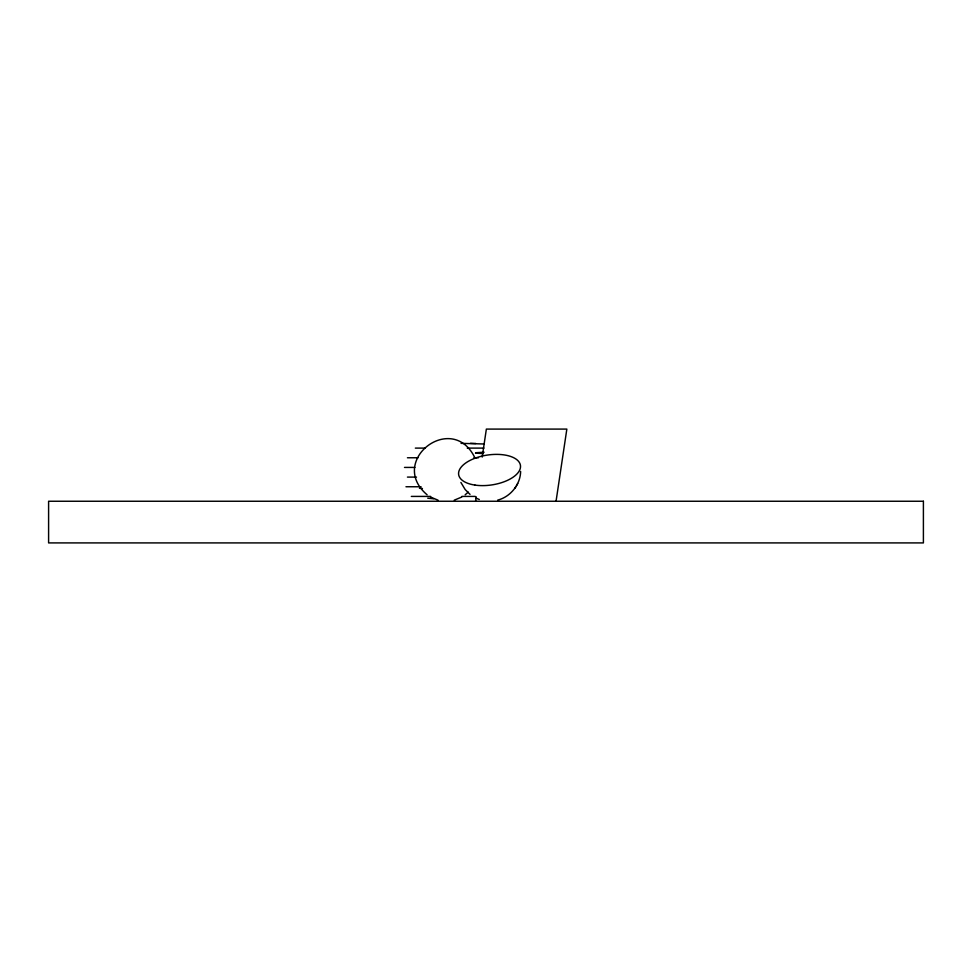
<?xml version="1.0" encoding="UTF-8"?>
<svg xmlns="http://www.w3.org/2000/svg" width="972" height="972" viewBox="0 0 972 972"><rect width="100%" height="100%" fill="white"/><g stroke="black" fill="none" stroke-linecap="round" stroke-linejoin="round"><path stroke-width="1.46" d="M520.64 471.469C520.336 484.688 510.446 496.838 497.688 500.13M475.587 501.248L476.244 496.826M482.185 457.071L486.365 429.089L566.846 429.089L556.057 501.248M514.808 488.369L515.95 486.474M516.545 485.453L517.699 483.534M465.151 494.797L468.225 492.099M461.749 497.057L454.216 500.179M484.105 452.211L475.794 452.721M461.056 443.353L484.105 443.997M415.336 448.104L425.396 448.104M467.265 448.104L483.959 448.104M407.438 457.763L418.009 457.763M473.899 457.763L478.431 457.763M404.498 467.423L414.886 467.423M407.438 477.094L416.502 477.094M405.968 486.753L421.07 486.753M411.326 496.413L430.657 496.413M461.907 496.413L475.272 496.413M475.794 443.487L470.509 443.317M475.49 453.146L483.4 453.584M427.741 498.199L433.731 498.794M419.43 488.211L422.443 488.539M438.044 500.179L430.511 497.057M476.013 498.114L479.281 499.462M427.109 494.797C387.087 460.813 452.527 410.597 474.992 458.043M470.035 494.384L465.163 489.536L460.898 482.452M923.4 501.248L48.6 501.248L48.6 542.911L923.4 542.911L923.4 501.248M474.968 485.089A31.238 15.09 -8.5 0 0 520.506 465.965A31.238 15.09 -8.5 0 0 473.157 458.954A31.238 15.09 -8.5 0 0 474.968 485.089"/></g></svg>
